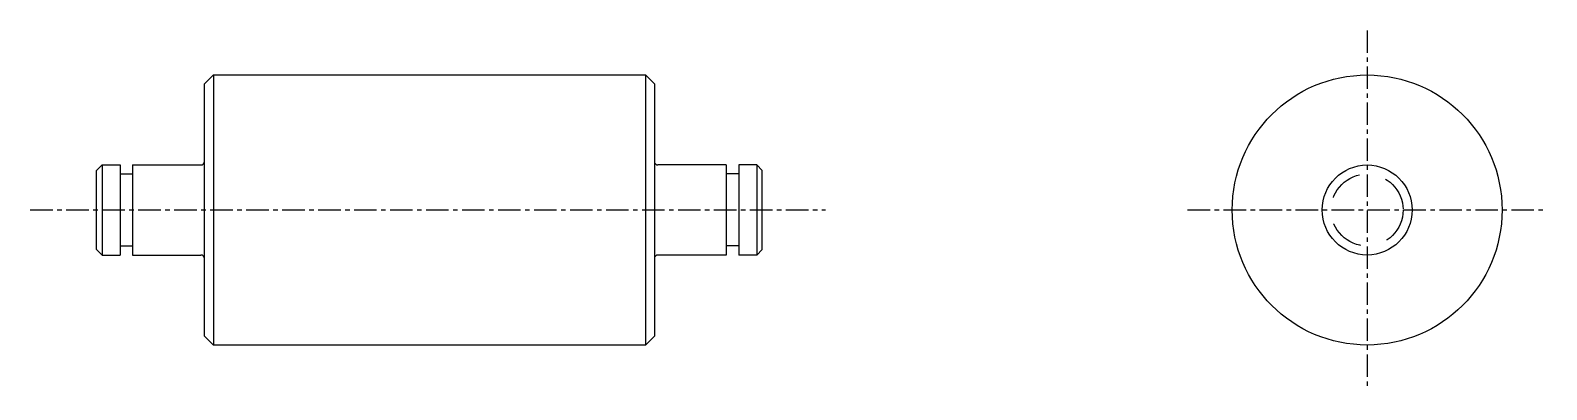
# Model space of a CAD drawing. Extents: x 43 to 146, y 65 to 166.
# Drawn here: x 61.8 to 146.1, y 145.7 to 165.7 of the extents above; entities outside this region: 2.
import ezdxf

# ---------------------------------------------------------------- set-up
doc = ezdxf.new("R2010")
doc.units = 0
doc.linetypes.add('CENTER', pattern=[2, 1.25, -0.25, 0.25, -0.25])
doc.linetypes.add('DASHED', pattern=[3.5, 2, -1.5])
doc.layers.get('0').update_dxf_attribs({"linetype": 'CONTINUOUS'})
doc.layers.add('CENTER', color=1, linetype='CENTER')

msp = doc.modelspace()

# ---------------------------------------------------------------- linework, layer by layer
for p, q in [((71.453, 162.674), (71.953, 163.174)), ((71.453, 148.674), (71.453, 162.674)), ((71.953, 163.174), (71.953, 148.174)), ((71.953, 163.174), (95.953, 163.174)), ((95.953, 163.174), (95.953, 148.174)), ((95.953, 163.174), (96.453, 162.674)), ((96.453, 162.674), (96.453, 148.674)), ((71.953, 159.424), (71.953, 159.424)), ((65.453, 153.474), (65.453, 157.874)), ((102.453, 153.474), (102.453, 157.874)), ((71.953, 155.674), (71.953, 155.674)), ((71.953, 148.174), (71.453, 148.674)), ((96.453, 148.674), (95.953, 148.174)), ((95.953, 148.174), (71.953, 148.174))]:
    msp.add_line(p, q)
at = {"linetype": 'CONTINUOUS'}
for p, q in [((65.453, 157.874), (65.753, 158.174)), ((66.753, 158.174), (66.753, 153.174)), ((66.753, 157.674), (67.453, 157.674)), ((67.453, 158.174), (67.453, 153.174)), ((100.453, 158.174), (100.453, 153.174)), ((101.153, 157.674), (100.453, 157.674)), ((101.153, 158.174), (101.153, 153.174)), ((102.453, 157.874), (102.153, 158.174)), ((65.453, 153.474), (65.753, 153.174)), ((66.753, 153.674), (67.453, 153.674)), ((101.153, 153.674), (100.453, 153.674)), ((102.453, 153.474), (102.153, 153.174))]:
    msp.add_line(p, q, dxfattribs=at)
at = {"color": 7, "linetype": 'CONTINUOUS'}
for p, q in [((65.753, 158.174), (65.753, 153.174)), ((65.753, 158.174), (66.753, 158.174)), ((67.453, 158.174), (71.253, 158.174)), ((100.453, 158.174), (96.653, 158.174)), ((102.153, 158.174), (101.153, 158.174)), ((102.153, 158.174), (102.153, 153.174)), ((65.753, 153.174), (66.753, 153.174)), ((67.453, 153.174), (71.253, 153.174)), ((100.453, 153.174), (96.653, 153.174)), ((102.153, 153.174), (101.153, 153.174))]:
    msp.add_line(p, q, dxfattribs=at)
at = {"linetype": 'CONTINUOUS'}
msp.add_circle((136.073, 155.674), 7.5, dxfattribs=at)
at = {"color": 7, "linetype": 'CONTINUOUS'}
msp.add_circle((136.073, 155.674), 2.5, dxfattribs=at)
at = {"color": 3, "linetype": 'DASHED'}
msp.add_circle((136.073, 155.674), 2, dxfattribs=at)
at = {"linetype": 'CONTINUOUS'}
for centre, start, end in [((71.253, 158.374), 270, 0), ((96.653, 158.374), 180, 270), ((71.253, 152.974), 0, 90), ((96.653, 152.974), 90, 180)]:
    msp.add_arc(centre, 0.2, start, end, dxfattribs=at)
at = {"layer": 'CENTER', "color": 1, "linetype": 'CENTER'}
for p, q in [((136.073, 165.653), (136.073, 145.694)), ((61.769, 155.674), (105.968, 155.674)), ((126.093, 155.674), (146.052, 155.674))]:
    msp.add_line(p, q, dxfattribs=at)

# ---------------------------------------------------------------- texts
for s, p in [('SFRZ 15-25-F6-B2-P5-T6-S2-Q5', (42.774, 79.572)), ('SFRZ15', (42.774, 64.572))]:
    msp.add_text(s, height=4).set_placement(p)

doc.saveas('drawing.dxf')
